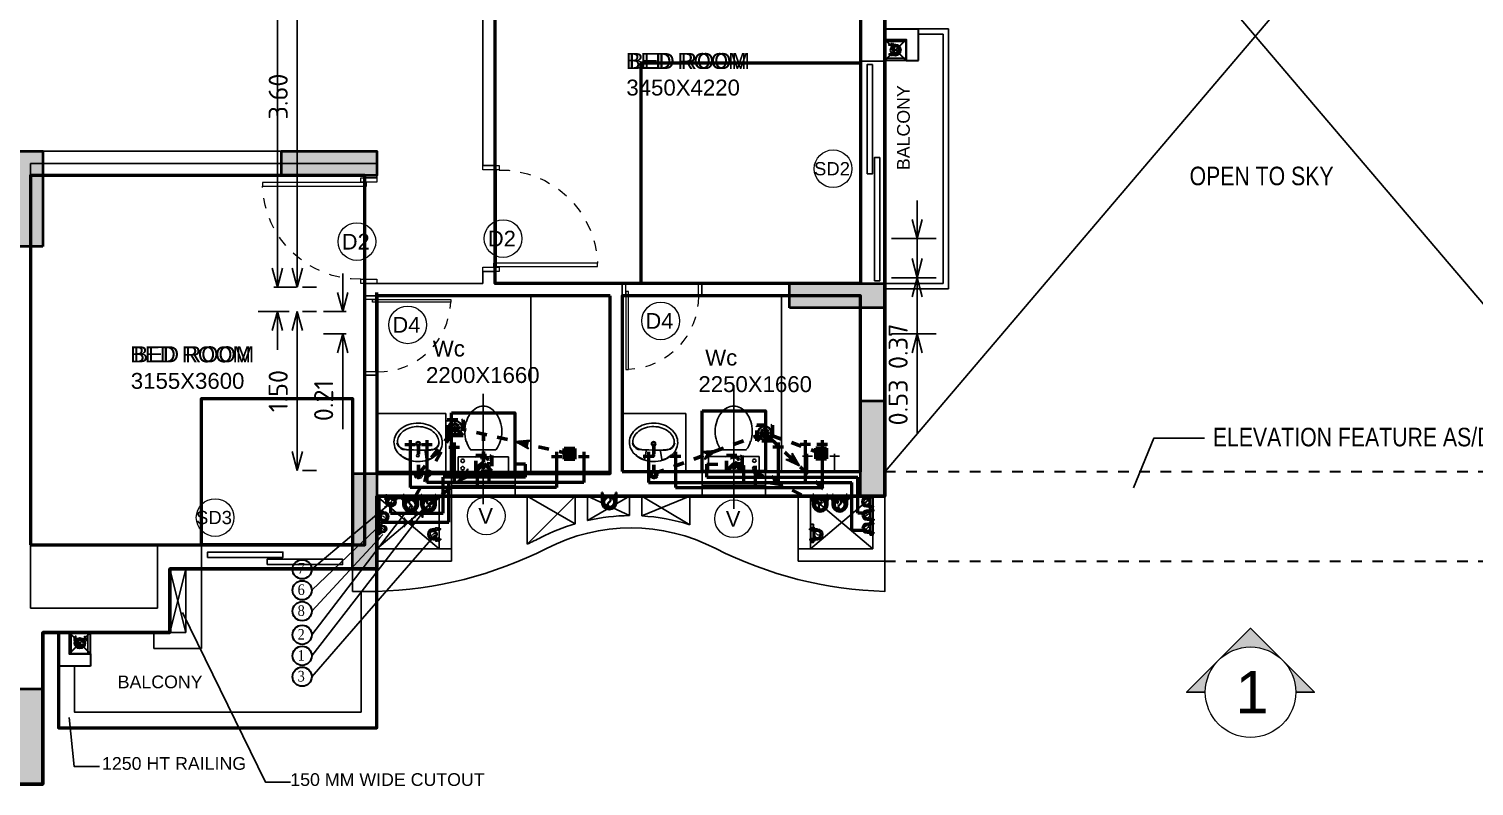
# Model space of a CAD drawing. Header units: inches. Extents: x 0 to 429, y 0 to 185.
# Drawn here: x 236.36 to 250, y 98.09 to 105.24 of the extents above; entities that cross this region are included whole.
import ezdxf
from ezdxf.enums import TextEntityAlignment as Align

# ---------------------------------------------------------------- set-up
doc = ezdxf.new("R2010")
doc.units = ezdxf.units.IN
doc.header["$MEASUREMENT"] = 0
doc.linetypes.add('Xr-4BHK-A-B-Typical-Sub$0$DASHED', pattern=[0.75, 0.5, -0.25])
doc.linetypes.add('Xr-4BHK-A-B-Typical-Sub$0$HIDDEN', pattern=[0.375, 0.25, -0.125])
doc.layers.get('DEFPOINTS').update_dxf_attribs({"lineweight": 18})
for name, color, linetype, lineweight in [('FLOOR01', 7, 'Continuous', 50), ('XR-4BHK-A-B-TYPICAL-SUB$0$1PL-SHAFT-PIPE-TEXT-50', 213, 'Continuous', 30), ('XR-4BHK-A-B-TYPICAL-SUB$0$CUTOUT', 6, 'Continuous', 30), ('XR-4BHK-A-B-TYPICAL-SUB$0$DOOR', 34, 'Continuous', 20), ('XR-4BHK-A-B-TYPICAL-SUB$0$LINE ABOVE', 6, 'Xr-4BHK-A-B-Typical-Sub$0$DASHED', 30), ('XR-4BHK-A-B-TYPICAL-SUB$0$PIPE', 30, 'Continuous', 30), ('XR-4BHK-A-B-TYPICAL-SUB$0$TOWER-COL', 1, 'Continuous', 40), ('XR-4BHK-A-B-TYPICAL-SUB$0$TOWER-COL-HATCH', 9, 'Continuous', 5), ('XR-4BHK-A-B-TYPICAL-SUB$0$WALL', 7, 'Continuous', 30)]:
    doc.layers.add(name, color=color, linetype=linetype, lineweight=lineweight)
doc.layers.add('XR-4BHK-A-B-TYPICAL-SUB$0$1PL-SHAFT-PIPE', color=7, linetype='Continuous')
doc.layers.add('XR-4BHK-A-B-TYPICAL-SUB$0$ELE', color=4, linetype='Continuous')
doc.layers.add('XR-4BHK-A-B-TYPICAL-SUB$0$SEWERARE LINE', color=7, linetype='Continuous', lineweight=35, true_color=0xca2d12)
doc.layers.add('XR-4BHK-A-B-TYPICAL-SUB$0$WATER SUPPLAY', color=7, linetype='Continuous', lineweight=0, true_color=0x00f000)
doc.styles.add('Sanvi Common', font='isocpeur.ttf')
doc.styles.add('Xr-4BHK-A-B-Typical-Sub$0$$0$DIM', font='arial.ttf', dxfattribs={"height": 4})
doc.styles.add('Xr-4BHK-A-B-Typical-Sub$0$$1$Standard', font='arial.ttf')
doc.styles.add('Xr-4BHK-A-B-Typical-Sub$0$DIM', font='arial.ttf')
doc.styles.add('Xr-4BHK-A-B-Typical-Sub$0$Standard', font='ARIALN.TTF')
doc.styles.add('Xr-4BHK-A-B-Typical-Sub$0$TIMES-ROMAN', font='times.ttf', dxfattribs={"width": 0.9})
doc.dimstyles.new('Sanvi Common', dxfattribs={"dimtxt": 0.18, "dimasz": 0.18, "dimexe": 0.18, "dimexo": 0.0625, "dimgap": 0.09, "dimtad": 1, "dimzin": 0, "dimdsep": 46, "dimtxsty": 'Sanvi Common', "dimblk": 'OPEN30', "dimcen": 0.09, "dimclrd": 68, "dimclre": 68, "dimclrt": 40, "dimadec": 0, "dimazin": 0, "dimtfac": 1, "dimtofl": 0, "dimtmove": 0, "dimatfit": 3, "dimldrblk": 'OPEN30', "dimfxl": 1, "dimtolj": 1, "dimtzin": 0, "dimarcsym": 0})
doc.dimstyles.new('Xr-4BHK-A-B-Typical-Sub$0$DIM 75', dxfattribs={"dimtxt": 75, "dimasz": 75, "dimexe": 0.18, "dimexo": 0.0625, "dimgap": 0.09, "dimtad": 0, "dimtih": 1, "dimtoh": 1, "dimdec": 0, "dimzin": 0, "dimdsep": 46, "dimtxsty": 'Xr-4BHK-A-B-Typical-Sub$0$Standard', "dimcen": 0.09, "dimclrd": 256, "dimclre": 256, "dimclrt": 256, "dimadec": 0, "dimazin": 0, "dimtfac": 1, "dimtdec": 0, "dimtofl": 0, "dimtmove": 0, "dimatfit": 3, "dimfxl": 1, "dimtolj": 1, "dimtzin": 0, "dimarcsym": 0})

# ---------------------------------------------------------------- blocks, each defined once
blk = doc.blocks.new('Xr-4BHK-A-B-Typical-Sub$0$core typ')
at = {"layer": 'XR-4BHK-A-B-TYPICAL-SUB$0$ELE'}
for p, q in [((-5324, -6265), (0, 0)), ((-3660, 0), (1666, -6265))]:
    blk.add_line(p, q, dxfattribs=at)
at = {"layer": 'XR-4BHK-A-B-TYPICAL-SUB$0$LINE ABOVE'}
for p, q in [((-5325, -6265), (1665, -6265)), ((-5325, -7110), (1665, -7110))]:
    blk.add_line(p, q, dxfattribs=at)
blk = doc.blocks.new('Xr-4BHK-A-B-Typical-Sub$0$basin6')
blk.add_lwpolyline([(285, -227, 0.120605), (265, -143, 0.10507), (202, -67, 0.088649), (113, -18, 0.079738), (1, 0, 0.079738), (-111, -18, 0.088649), (-201, -66, 0.10507), (-264, -142, 0.120605), (-285, -226, 0.120605), (-264, -310, 0.10507), (-202, -387, 0.088649), (-112, -435, 0.079738), (0, -453, 0.079738), (112, -436, 0.088649), (201, -387, 0.10507), (265, -311, 0.120605)], format="xyb", close=True)
for points in [[(-210, -80, -0.016805), (-198, -70, -0.092161), (-106, -21, -0.435128), (-100, -25), (-85, -124, -0.44775), (-92, -134, 0.015365), (-179, -141, 0.272514), (-249, -216, 0.272514)], [(210, -80, 0.016805), (198, -70, 0.092161), (107, -21, 0.435128), (100, -25), (86, -124, 0.396344), (97, -135, -0.011856), (170, -140, -0.340407), (250, -227)], [(-244, -217, 0.017243), (-245, -226, 0.120605), (-229, -292, 0.10507), (-177, -355, 0.088649), (-99, -397, 0.079738), (0, -413, 0.079738), (99, -398, 0.088649), (177, -356, 0.10507), (229, -293, 0.120605), (245, -227, 0.120605)]]:
    blk.add_lwpolyline(points, format="xyb")
for centre, radius in [((0, -69), 14.5), ((1, -209), 26.4), ((1, -209), 21)]:
    blk.add_circle(centre, radius)
for centre, radius, start, end in [((-151, -238), 95.4, 106.2953, 167.2703), ((-3, -1750), 1614, 84.2769, 96.2123), ((155, -235), 90.2, 4.8775, 88.7186)]:
    blk.add_arc(centre, radius, start, end)
blk = doc.blocks.new('Xr-4BHK-A-B-Typical-Sub$0$1111')
for p, q in [((-6719, 24832), (-6719, 24832)), ((-6770, 24611), (-7009, 24611)), ((-6919, 24611), (-6770, 24611)), ((-7128, 24546), (-7128, 24404)), ((-6651, 24546), (-7128, 24546)), ((-6651, 24404), (-6651, 24546)), ((-7128, 24404), (-6651, 24404)), ((-6850, 24404), (-6850, 24404)), ((-6703, 24404), (-6703, 24404))]:
    blk.add_line(p, q)
at = {"extrusion": (0, 0, -1)}
for centre, major_axis, ratio, start_param, end_param in [((-6859, 24842), (-134, 134), 1, 6.126583, 6.550859), ((-6890, 24895), (90.6, 90.6), 1, -1.303122, -0.785398), ((-6890, 24895), (-90.6, 90.6), 1, 0.785398, 1.303122), ((-6920, 24842), (134, 134), 1, -0.267674, 0.156602), ((-6736, 24784), (232, 232), 1, 3.926991, 4.219591), ((-6811, 24807), (176, 176), 1, 4.219591, 4.555787), ((-6968, 24807), (-176, 176), 1, 1.727398, 2.063595), ((-7043, 24784), (232, 232), 1, 0.492798, 0.785398), ((-6736, 24784), (-232, 232), 1, 5.205187, 5.497787), ((-6811, 24762), (-176, 176), 1, 4.868991, 5.205187), ((-6968, 24762), (-231, 91), 0.988951, 3.056609, 3.421062), ((-7043, 24784), (232, 232), 1, 0.785398, 1.077998), ((-6859, 24727), (-134, 134), 1, 4.837165, 4.868991), ((-6695, 24507), (-11.5, 11.5), 1, 3.141593, 9.424778), ((-6695, 24437), (11.5, 11.5), 1, 1.570796326805002, 7.853981633984588)]:
    blk.add_ellipse(centre, major_axis=major_axis, ratio=ratio, start_param=start_param, end_param=end_param, dxfattribs=at)
blk = doc.blocks.new('Xr-4BHK-A-B-Typical-Sub$0$d-750')
at = {"layer": 'XR-4BHK-A-B-TYPICAL-SUB$0$DOOR'}
for p, q in [((0, 719), (0, 750)), ((0, 750), (115, 750)), ((115, 719), (0, 719)), ((115, 750), (115, 719)), ((0, 0), (0, 31)), ((0, 31), (115, 31)), ((115, 31), (115, 0)), ((115, 0), (0, 0))]:
    blk.add_line(p, q, dxfattribs=at)
blk.add_lwpolyline([(74, 34), (811, 34), (811, 59), (74, 59)], close=True, dxfattribs=at)
at = {"layer": 'XR-4BHK-A-B-TYPICAL-SUB$0$DOOR', "color": 8, "linetype": 'Xr-4BHK-A-B-Typical-Sub$0$HIDDEN', "extrusion": (0, 0, -1)}
blk.add_ellipse((125, 31), major_axis=(218, 652), ratio=0.99874, start_param=-0.33813, end_param=1.207251, dxfattribs=at)
blk = doc.blocks.new('Xr-4BHK-A-B-Typical-Sub$0$RWP')
at = {"layer": 'XR-4BHK-A-B-TYPICAL-SUB$0$CUTOUT'}
for p, q in [((0, 200), (200, 0)), ((200, 200), (0, 0))]:
    blk.add_line(p, q, dxfattribs=at)
blk.add_lwpolyline([(0, 0), (200, 0), (200, 200), (0, 200)], close=True, dxfattribs=at)
at = {"layer": 'XR-4BHK-A-B-TYPICAL-SUB$0$ELE'}
for p, q in [((0, 200), (0, 0)), ((25, 200), (25, 0))]:
    blk.add_line(p, q, dxfattribs=at)
at = {"layer": 'XR-4BHK-A-B-TYPICAL-SUB$0$PIPE'}
blk.add_circle((100, 100), 50, dxfattribs=at)
at = {"layer": 'XR-4BHK-A-B-TYPICAL-SUB$0$WALL'}
for p, q in [((0, 315), (300, 315)), ((0, 200), (0, 315)), ((300, 0), (300, 315)), ((0, 200), (185, 200)), ((185, 0), (185, 200))]:
    blk.add_line(p, q, dxfattribs=at)
blk = doc.blocks.new('Xr-4BHK-A-B-Typical-Sub$0$REV.CO.')
at = {"layer": 'XR-4BHK-A-B-TYPICAL-SUB$0$TOWER-COL-HATCH'}
for points in [[(451646, 19800), (451416, 19800), (451416, 20700), (451646, 20700)], [(454801, 18670), (454571, 18670), (454571, 17769), (454801, 17769)], [(459366, 17980), (459596, 17980), (459596, 17080), (459366, 17080)], [(459596, 16205), (459596, 15975), (458696, 15975), (458696, 16205)], [(451646, 14725), (451416, 14725), (451416, 15626), (451646, 15626)], [(454801, 14955), (454801, 14725), (453901, 14725), (453901, 14955)]]:
    blk.add_hatch(color=256, dxfattribs=at).paths.add_polyline_path(points)
at = {"layer": 'XR-4BHK-A-B-TYPICAL-SUB$0$TOWER-COL'}
for points in [[(451646, 20700), (451416, 20700), (451416, 19800), (451646, 19800)], [(454801, 18670), (454571, 18670), (454571, 17769), (454801, 17769)], [(459366, 17080), (459596, 17080), (459596, 17980), (459366, 17980)], [(458696, 16205), (458696, 15975), (459596, 15975), (459596, 16205)], [(451646, 15626), (451416, 15626), (451416, 14725), (451646, 14725)], [(453901, 14955), (453901, 14725), (454801, 14725), (454801, 14955)]]:
    blk.add_lwpolyline(points, close=True, dxfattribs=at)
blk = doc.blocks.new('Xr-4BHK-A-B-Typical-Sub$0$$0$DOOR NO')
at = {"lineweight": 0}
blk.add_circle((0, 0), 10, dxfattribs=at)
at = {"style": 'Xr-4BHK-A-B-Typical-Sub$0$$0$DIM'}
blk.add_attdef('X1', text='', height=9, dxfattribs=at).set_placement((0, 0), align=Align.MIDDLE_CENTER)
blk = doc.blocks.new('_Open30')
at = {"color": 0, "linetype": 'ByBlock', "lineweight": -2}
for p, q in [((-1, 0.268), (0, 0)), ((0, 0), (-1, -0.268)), ((0, 0), (-1, 0))]:
    blk.add_line(p, q, dxfattribs=at)
blk = doc.blocks.new('*D228')
at = {"color": 68, "lineweight": -2, "transparency": 16777216}
for p, q in [((238.94, 106.401), (239.072, 106.401)), ((238.892, 106.221), (238.892, 102.981)), ((238.94, 102.801), (239.072, 102.801))]:
    blk.add_line(p, q, dxfattribs=at)
at = {"layer": 'DEFPOINTS', "color": 0, "transparency": 16777216}
for p in [(238.878, 106.401), (238.878, 102.801), (238.892, 102.801)]:
    blk.add_point(p, dxfattribs=at)
at = {"color": 68, "lineweight": -2, "transparency": 16777216, "xscale": 0.18, "yscale": 0.18, "zscale": 0.18}
for p, rotation in [((238.892, 106.401), 90), ((238.892, 102.801), 270)]:
    blk.add_blockref('_Open30', p, dxfattribs=dict(at, rotation=rotation))
at = {"color": 40, "transparency": 16777216, "insert": (238.712, 104.601), "char_height": 0.18, "attachment_point": 5, "rotation": 90, "style": 'Sanvi Common'}
blk.add_mtext('\\A1;3.60', dxfattribs=at)
blk = doc.blocks.new('*D229')
at = {"color": 68, "lineweight": -2, "transparency": 16777216}
for p, q in [((238.704, 102.981), (238.704, 106.329)), ((238.672, 102.801), (238.884, 102.801)), ((238.815, 102.571), (238.524, 102.571)), ((238.704, 102.391), (238.704, 102.211))]:
    blk.add_line(p, q, dxfattribs=at)
at = {"layer": 'DEFPOINTS', "color": 0, "transparency": 16777216}
for p in [(238.609, 102.801), (238.704, 102.571), (238.878, 102.571)]:
    blk.add_point(p, dxfattribs=at)
at = {"color": 68, "lineweight": -2, "transparency": 16777216, "xscale": 0.18, "yscale": 0.18, "zscale": 0.18}
for p, rotation in [((238.704, 102.801), 270), ((238.704, 102.571), 90)]:
    blk.add_blockref('_Open30', p, dxfattribs=dict(at, rotation=rotation))
at = {"color": 40, "transparency": 16777216, "insert": (238.524, 106.041), "char_height": 0.18, "attachment_point": 5, "rotation": 90, "style": 'Sanvi Common'}
blk.add_mtext('\\A1;0.23', dxfattribs=at)
blk = doc.blocks.new('*D230')
at = {"color": 68, "lineweight": -2, "transparency": 16777216}
for p, q in [((238.94, 102.571), (239.072, 102.571)), ((238.892, 102.391), (238.892, 101.251)), ((238.94, 101.071), (239.072, 101.071))]:
    blk.add_line(p, q, dxfattribs=at)
at = {"layer": 'DEFPOINTS', "color": 0, "transparency": 16777216}
for p in [(238.878, 102.571), (238.878, 101.071), (238.892, 101.071)]:
    blk.add_point(p, dxfattribs=at)
at = {"color": 68, "lineweight": -2, "transparency": 16777216, "xscale": 0.18, "yscale": 0.18, "zscale": 0.18}
for p, rotation in [((238.892, 102.571), 90), ((238.892, 101.071), 270)]:
    blk.add_blockref('_Open30', p, dxfattribs=dict(at, rotation=rotation))
at = {"color": 40, "transparency": 16777216, "insert": (238.712, 101.821), "char_height": 0.18, "attachment_point": 5, "rotation": 90, "style": 'Sanvi Common'}
blk.add_mtext('\\A1;1.50', dxfattribs=at)
blk = doc.blocks.new('*D325')
at = {"color": 68, "lineweight": -2, "transparency": 16777216}
for p, q in [((239.321, 102.752), (239.321, 102.932)), ((239.352, 102.572), (239.141, 102.572)), ((239.352, 102.361), (239.141, 102.361)), ((239.321, 102.181), (239.321, 101.461))]:
    blk.add_line(p, q, dxfattribs=at)
at = {"layer": 'DEFPOINTS', "color": 0, "transparency": 16777216}
for p in [(239.414, 102.572), (239.321, 102.361), (239.414, 102.361)]:
    blk.add_point(p, dxfattribs=at)
at = {"color": 68, "lineweight": -2, "transparency": 16777216, "xscale": 0.18, "yscale": 0.18, "zscale": 0.18}
for p, rotation in [((239.321, 102.572), 270), ((239.321, 102.361), 90)]:
    blk.add_blockref('_Open30', p, dxfattribs=dict(at, rotation=rotation))
at = {"color": 40, "transparency": 16777216, "insert": (239.141, 101.731), "char_height": 0.18, "attachment_point": 5, "rotation": 90, "style": 'Sanvi Common'}
blk.add_mtext('\\A1;0.21', dxfattribs=at)
blk = doc.blocks.new('*D326')
at = {"color": 68, "lineweight": -2, "transparency": 16777216}
for p, q in [((244.743, 103.441), (244.743, 103.621)), ((244.502, 103.261), (244.923, 103.261)), ((244.502, 102.891), (244.923, 102.891)), ((244.743, 102.711), (244.743, 101.955))]:
    blk.add_line(p, q, dxfattribs=at)
at = {"layer": 'DEFPOINTS', "color": 0, "transparency": 16777216}
for p in [(244.439, 103.261), (244.439, 102.891), (244.743, 102.891)]:
    blk.add_point(p, dxfattribs=at)
at = {"color": 68, "lineweight": -2, "transparency": 16777216, "xscale": 0.18, "yscale": 0.18, "zscale": 0.18}
for p, rotation in [((244.743, 103.261), 270), ((244.743, 102.891), 90)]:
    blk.add_blockref('_Open30', p, dxfattribs=dict(at, rotation=rotation))
at = {"color": 40, "transparency": 16777216, "insert": (244.563, 102.243), "char_height": 0.18, "attachment_point": 5, "rotation": 90, "style": 'Sanvi Common'}
blk.add_mtext('\\A1;0.37', dxfattribs=at)
blk = doc.blocks.new('*D327')
at = {"color": 68, "lineweight": -2, "transparency": 16777216}
for p, q in [((244.743, 103.071), (244.743, 103.251)), ((244.502, 102.891), (244.923, 102.891)), ((244.502, 102.361), (244.923, 102.361)), ((244.743, 102.181), (244.743, 101.425))]:
    blk.add_line(p, q, dxfattribs=at)
at = {"layer": 'DEFPOINTS', "color": 0, "transparency": 16777216}
for p in [(244.439, 102.891), (244.439, 102.361), (244.743, 102.361)]:
    blk.add_point(p, dxfattribs=at)
at = {"color": 68, "lineweight": -2, "transparency": 16777216, "xscale": 0.18, "yscale": 0.18, "zscale": 0.18}
for p, rotation in [((244.743, 102.891), 270), ((244.743, 102.361), 90)]:
    blk.add_blockref('_Open30', p, dxfattribs=dict(at, rotation=rotation))
at = {"color": 40, "transparency": 16777216, "insert": (244.563, 101.713), "char_height": 0.18, "attachment_point": 5, "rotation": 90, "style": 'Sanvi Common'}
blk.add_mtext('\\A1;0.53', dxfattribs=at)
blk = doc.blocks.new('Xr-4BHK-A-B-Typical-Sub$0$CI50')
at = {"layer": 'XR-4BHK-A-B-TYPICAL-SUB$0$WATER SUPPLAY', "ltscale": 100}
for p, q in [((-53, 2), (-53, 13)), ((-48, 35), (-48, 13)), ((-48, 2), (-48, -2)), ((-40, 35), (-40, 13)), ((-40, 2), (-40, -2)), ((-35, 2), (-35, 13)), ((35, 2), (35, 13)), ((40, 35), (40, 13)), ((40, 2), (40, -2)), ((48, 35), (48, 13)), ((48, 2), (48, -2)), ((53, 2), (53, 13)), ((-53, -13), (-53, -2)), ((-48, -13), (-48, -31)), ((-48, -15), (-48, -31)), ((-40, -31), (-48, -31)), ((-40, -13), (-40, -31)), ((-40, -15), (-40, -31)), ((-35, -13), (-35, -2)), ((35, -13), (35, -2)), ((40, -13), (40, -31)), ((40, -15), (40, -31)), ((40, -31), (48, -31)), ((48, -13), (48, -31)), ((48, -15), (48, -31)), ((53, -13), (53, -2))]:
    blk.add_line(p, q, dxfattribs=at)
at = {"layer": 'XR-4BHK-A-B-TYPICAL-SUB$0$WATER SUPPLAY', "ltscale": 100, "elevation": 0}
for points in [[(-58, 2), (-31, 2), (-31, 13), (-58, 13)], [(58, 2), (31, 2), (31, 13), (58, 13)], [(-58, -13), (-31, -13), (-31, -2), (-58, -2)], [(58, -13), (31, -13), (31, -2), (58, -2)]]:
    blk.add_lwpolyline(points, close=True, dxfattribs=at)
at = {"layer": 'XR-4BHK-A-B-TYPICAL-SUB$0$WATER SUPPLAY', "ltscale": 100}
for radius in [35, 25]:
    blk.add_circle((0, 35), radius, dxfattribs=at)
for centre, radius, start, end in [((0, 35), 48.3, 0, 180), ((0, 35), 40.3, 360, 180), ((7, 47), 14.3, 119.0199, 240.9801), ((-7, 22), 14.3, 299.0199, 60.9801)]:
    blk.add_arc(centre, radius, start, end, dxfattribs=at)
blk = doc.blocks.new('Xr-4BHK-A-B-Typical-Sub$0$CI100')
at = {"layer": 'XR-4BHK-A-B-TYPICAL-SUB$0$SEWERARE LINE', "ltscale": 100}
for p, q in [((-79, 0), (-79, 11)), ((-74, 61), (-74, 11)), ((-66, 61), (-66, 11)), ((-61, 0), (-61, 11)), ((61, 0), (61, 11)), ((66, 61), (66, 11)), ((74, 61), (74, 11)), ((79, 0), (79, 11)), ((-79, -15), (-79, -4)), ((-74, 0), (-74, -4)), ((-74, -15), (-74, -37)), ((-74, -17), (-74, -37)), ((-66, -37), (-74, -37)), ((-66, 0), (-66, -4)), ((-66, -15), (-66, -37)), ((-66, -17), (-66, -37)), ((-61, -15), (-61, -4)), ((61, -15), (61, -4)), ((66, 0), (66, -4)), ((66, -15), (66, -37)), ((66, -17), (66, -37)), ((66, -37), (74, -37)), ((74, 0), (74, -4)), ((74, -15), (74, -37)), ((74, -17), (74, -37)), ((79, -15), (79, -4))]:
    blk.add_line(p, q, dxfattribs=at)
for points in [[(-85, 0), (-55, 0), (-55, 11), (-85, 11)], [(85, 0), (55, 0), (55, 11), (85, 11)], [(-85, -15), (-55, -15), (-55, -4), (-85, -4)], [(85, -15), (55, -15), (55, -4), (85, -4)]]:
    blk.add_lwpolyline(points, close=True, dxfattribs=at)
for radius in [60.7, 50]:
    blk.add_circle((0, 61), radius, dxfattribs=at)
for centre, radius, start, end in [((0, 61), 74, 0, 180), ((0, 61), 66, 0, 180), ((14, 86), 28.6, 119.0199, 240.9801), ((-14, 36), 28.6, 299.0199, 60.9801)]:
    blk.add_arc(centre, radius, start, end, dxfattribs=at)
blk = doc.blocks.new('Xr-4BHK-A-B-Typical-Sub$0$A6')
at = {"linetype": 'Continuous', "lineweight": -3}
h = blk.add_hatch(dxfattribs=at)
h.set_pattern_fill('ANSI31', color=8, scale=51.850019, angle=269.9862, style=0)
h.set_pattern_definition([(314.9862146, (-3558.9815, 121585.5365), (4.58404006, 4.58183475), [])])
h.paths.add_polyline_path([(-42, 42), (0, 0), (-42, -41), (92, 0)])
for p, q in [((-42, 42), (0, 0)), ((92, 0), (-42, 42)), ((-42, -41), (0, 0)), ((0, 0), (92, 0)), ((92, 0), (-42, -41))]:
    blk.add_line(p, q, dxfattribs=at)
blk = doc.blocks.new('Xr-4BHK-A-B-Typical-Sub$0$FT 100')
at = {"linetype": 'Continuous'}
blk.add_ellipse((0, 0), major_axis=(63.4, -2.9), ratio=1, start_param=0.046079, end_param=6.329264, dxfattribs=at)
for centre in [(-37, 0), (-23, 23), (0, 35), (0, 0), (23, 23), (37, 0), (-23, -23), (0, -35), (23, -23)]:
    blk.add_ellipse(centre, major_axis=(7.97, 0), ratio=1)
blk = doc.blocks.new('Xr-4BHK-A-B-Typical-Sub$0$P-VALVE')
at = {"linetype": 'Continuous'}
for p, q in [((-19.7, 19), (19.7, 19)), ((-19.7, 16.4), (-19.7, 19)), ((19.7, 16.4), (-19.7, 16.4)), ((-17, -16.4), (17, 16.4)), ((-17, 16.4), (17, -16.4)), ((19.7, 19), (19.7, 16.4)), ((19.7, -16.4), (-19.7, -16.4)), ((-19.7, -16.4), (-19.7, -19)), ((-19.7, -19), (19.7, -19)), ((19.7, -19), (19.7, -16.4))]:
    blk.add_line(p, q, dxfattribs=at)
blk = doc.blocks.new('Xr-4BHK-A-B-Typical-Sub$0$A$C14D55273')
at = {"layer": 'XR-4BHK-A-B-TYPICAL-SUB$0$WATER SUPPLAY', "lineweight": 50}
for p, q in [((12186, -2395), (12043, -2395)), ((12043, -2395), (12043, -2849)), ((7611, -2472), (8239, -2472)), ((7688, -2662), (7688, -2557)), ((7688, -2557), (8184, -2557)), ((8184, -2557), (8184, -2899)), ((8239, -2472), (8239, -2849)), ((12188, -2557), (12098, -2557)), ((12098, -2557), (12098, -2899)), ((9256, -2799), (7872, -2799)), ((7872, -3248), (7872, -2799)), ((9513, -2849), (8032, -2849)), ((8032, -3248), (8032, -2849)), ((8289, -3224), (8289, -2849)), ((8506, -3006), (8506, -2799)), ((8616, -3006), (8616, -2849)), ((9256, -3137), (9256, -2799)), ((9513, -3137), (9513, -2849)), ((10122, -2849), (12043, -2849)), ((10122, -3137), (10122, -2849)), ((10379, -2799), (11763, -2799)), ((10379, -3137), (10379, -2799)), ((11019, -3006), (11019, -2849)), ((11129, -3006), (11129, -2799)), ((11346, -3224), (11346, -2849)), ((11603, -3248), (11603, -2849)), ((11763, -3248), (11763, -2799)), ((8963, -2899), (8184, -2899)), ((8963, -2899), (8963, -3020)), ((10672, -2899), (12098, -2899)), ((10672, -2899), (10672, -3020)), ((8963, -3020), (8859, -3020)), ((9206, -3094), (9306, -3094)), ((9463, -3094), (9563, -3094)), ((10172, -3094), (10072, -3094)), ((10429, -3094), (10329, -3094)), ((10672, -3020), (10776, -3020)), ((7822, -3206), (7922, -3206)), ((7982, -3206), (8082, -3206)), ((8239, -3181), (8339, -3181)), ((11396, -3181), (11296, -3181)), ((11653, -3206), (11553, -3206)), ((11813, -3206), (11713, -3206))]:
    blk.add_line(p, q, dxfattribs=at)
at = {"layer": 'XR-4BHK-A-B-TYPICAL-SUB$0$WATER SUPPLAY', "lineweight": 50, "xscale": 2.000000000000041, "yscale": 2.000000000000041, "zscale": 2.000000000000041, "rotation": 90.00001157763748}
for p in [(7855, -2472), (7955, -2557)]:
    blk.add_blockref('Xr-4BHK-A-B-Typical-Sub$0$P-VALVE', p, dxfattribs=at)
blk = doc.blocks.new('Xr-4BHK-A-B-Typical-Sub$0$A$C2521575D')
at = {"layer": 'XR-4BHK-A-B-TYPICAL-SUB$0$1PL-SHAFT-PIPE'}
for p, q in [((8361, 2542), (8361, 2177)), ((8935, 2521, 0), (8435, 2521)), ((12439, 2521), (12819, 2521)), ((13006, 2542), (13006, 2168)), ((12460, 2272), (12460, 2100))]:
    blk.add_line(p, q, dxfattribs=at)
for points in [[(8347, 2542), (8347, 2177), (8372, 2177), (8372, 2542)], [(12439, 2542), (12819, 2542), (12819, 2517), (12439, 2517)], [(13027, 2542), (13027, 2168), (13002, 2168), (13002, 2542)], [(12439, 2272), (12439, 2100), (12464, 2100), (12464, 2272)]]:
    blk.add_lwpolyline(points, close=True, dxfattribs=at)
at = {"layer": 'XR-4BHK-A-B-TYPICAL-SUB$0$1PL-SHAFT-PIPE', "elevation": 0}
blk.add_lwpolyline([(8935, 2542), (8435, 2542), (8435, 2517), (8935, 2517)], close=True, dxfattribs=at)
at = {"layer": 'XR-4BHK-A-B-TYPICAL-SUB$0$1PL-SHAFT-PIPE-TEXT-50'}
for centre in [(7638, 1847), (7638, 1649), (7638, 1451), (7638, 1229), (7638, 1031), (7638, 833)]:
    blk.add_circle(centre, 90.6, dxfattribs=at)
at = {"layer": 'XR-4BHK-A-B-TYPICAL-SUB$0$SEWERARE LINE', "linetype": 'Xr-4BHK-A-B-Typical-Sub$0$HIDDEN', "lineweight": 60, "ltscale": 200}
for p, q in [((9007, 3109), (9157, 3259)), ((9157, 3109), (9007, 3259)), ((10161, 2937), (9144, 3170)), ((11928, 3059), (12078, 3209)), ((12078, 3059), (11928, 3209)), ((9050, 3129), (8662, 2458)), ((8736, 2744, 0), (9043, 3134, 0)), ((8736, 3034), (8736, 2750, 0)), ((9350, 2860, 0), (9350, 3128, 0)), ((10958, 2750, 0), (11944, 3112, 0)), ((10958, 3034), (10958, 2750, 0)), ((12049, 3090), (12712, 2460)), ((12537, 2940), (12063, 3113)), ((9277, 2772), (9427, 2922)), ((9427, 2772), (9277, 2922)), ((10111, 2887), (10211, 2987)), ((10211, 2887), (10111, 2987)), ((11642, 2772), (11792, 2922)), ((11792, 2772), (11642, 2922)), ((12487, 2890), (12587, 2990)), ((12587, 2890), (12487, 2990)), ((9350, 2860, 0), (8834, 2456)), ((12532, 2462), (11714, 2860, 0))]:
    blk.add_line(p, q, dxfattribs=at)
for points in [[(9007, 3259), (9157, 3259), (9157, 3109), (9007, 3109)], [(11928, 3209), (12078, 3209), (12078, 3059), (11928, 3059)], [(9277, 2922), (9427, 2922), (9427, 2772), (9277, 2772)], [(10111, 2987), (10211, 2987), (10211, 2887), (10111, 2887)], [(11642, 2922), (11792, 2922), (11792, 2772), (11642, 2772)], [(12487, 2990), (12587, 2990), (12587, 2890), (12487, 2890)]]:
    blk.add_lwpolyline(points, close=True, dxfattribs=at)
for centre in [(9350, 2860), (11715, 2860)]:
    blk.add_circle(centre, 50, dxfattribs=at)
for centre, radius, start, end in [((8736, 2744, 0), 30, 146.4427, 33.5573), ((8736, 2750, 0), 27.3, 156.0932, 23.9068), ((10958, 2744, 0), 30, 146.4427, 33.5573), ((10958, 2750, 0), 27.3, 156.0932, 23.9068)]:
    blk.add_arc(centre, radius, start, end, dxfattribs=at)
at = {"layer": 'XR-4BHK-A-B-TYPICAL-SUB$0$1PL-SHAFT-PIPE', "xscale": -1}
for p, rotation in [((13207, 6752), 270), ((8477, 2519), 180), ((8373, 2344), 270), ((5545, 1185), 180)]:
    blk.add_blockref('Xr-4BHK-A-B-Typical-Sub$0$CI50', p, dxfattribs=dict(at, rotation=rotation))
at = {"layer": 'XR-4BHK-A-B-TYPICAL-SUB$0$1PL-SHAFT-PIPE'}
for name, p, xscale, yscale, zscale, rotation in [('Xr-4BHK-A-B-Typical-Sub$0$CI100', (8662, 2515), 0.9404999999969732, 0.9404999999969732, 0.9404999999969732, 180), ('Xr-4BHK-A-B-Typical-Sub$0$CI100', (8831, 2515), 0.9404999999969732, 0.9404999999969732, 0.9404999999969732, 180), ('Xr-4BHK-A-B-Typical-Sub$0$CI100', (10536, 2538), -0.9404999999969732, 0.9404999999969732, 0.9405, 180), ('Xr-4BHK-A-B-Typical-Sub$0$CI100', (12528, 2517), -0.9404999999969732, 0.9404999999969732, 0.9405, 180), ('Xr-4BHK-A-B-Typical-Sub$0$CI100', (12712, 2517), -0.9404999999969732, 0.9404999999969732, 0.9405, 180), ('Xr-4BHK-A-B-Typical-Sub$0$CI50', (8374, 2228), -0.75, 0.75, 0.75, 270), ('Xr-4BHK-A-B-Typical-Sub$0$CI50', (8912, 2178), 1.099999999976717, 1.099999999976717, 1.099999999976717, 90), ('Xr-4BHK-A-B-Typical-Sub$0$CI50', (12462, 2176), -1.099999999976717, 1.100000000005821, 1.1, 270)]:
    blk.add_blockref(name, p, dxfattribs=dict(at, xscale=xscale, yscale=yscale, zscale=zscale, rotation=rotation))
at = {"layer": 'XR-4BHK-A-B-TYPICAL-SUB$0$1PL-SHAFT-PIPE', "rotation": 90}
for p in [(13000, 2484), (13005, 2359), (13005, 2235)]:
    blk.add_blockref('Xr-4BHK-A-B-Typical-Sub$0$CI50', p, dxfattribs=at)
at = {"layer": 'XR-4BHK-A-B-TYPICAL-SUB$0$SEWERARE LINE', "linetype": 'Xr-4BHK-A-B-Typical-Sub$0$HIDDEN', "lineweight": 60, "ltscale": 200, "xscale": -1, "rotation": 270}
for p in [(9082, 3184), (12003, 3134)]:
    blk.add_blockref('Xr-4BHK-A-B-Typical-Sub$0$FT 100', p, dxfattribs=at)
at = {"layer": 'XR-4BHK-A-B-TYPICAL-SUB$0$SEWERARE LINE', "linetype": 'Xr-4BHK-A-B-Typical-Sub$0$HIDDEN', "lineweight": 60, "ltscale": 200, "extrusion": (3.61004e-09, 1.60894e-08, 1), "xscale": -1, "rotation": 347.3401290847203}
blk.add_blockref('Xr-4BHK-A-B-Typical-Sub$0$A6', (9742, 3033, 0), dxfattribs=at)
at = {"layer": 'XR-4BHK-A-B-TYPICAL-SUB$0$SEWERARE LINE', "linetype": 'Xr-4BHK-A-B-Typical-Sub$0$HIDDEN', "lineweight": 60, "ltscale": 200, "extrusion": (5.62196e-09, -1.55015e-08, 1), "xscale": -0.999999999999999, "rotation": 199.9206865134811}
blk.add_blockref('Xr-4BHK-A-B-Typical-Sub$0$A6', (11462, 2936, 0), dxfattribs=at)
at = {"layer": 'XR-4BHK-A-B-TYPICAL-SUB$0$SEWERARE LINE', "linetype": 'Xr-4BHK-A-B-Typical-Sub$0$HIDDEN', "lineweight": 60, "ltscale": 200, "xscale": -0.6666666666715173, "yscale": 0.6666666666715173, "zscale": 0.6666666666666666, "rotation": 270}
for p in [(10161, 2937), (12537, 2940)]:
    blk.add_blockref('Xr-4BHK-A-B-Typical-Sub$0$FT 100', p, dxfattribs=at)
at = {"layer": 'XR-4BHK-A-B-TYPICAL-SUB$0$SEWERARE LINE', "linetype": 'Xr-4BHK-A-B-Typical-Sub$0$HIDDEN', "lineweight": 60, "ltscale": 200, "extrusion": (-1.13602e-08, -1.19519e-08, 1), "xscale": -1, "rotation": 136.4401880543236}
blk.add_blockref('Xr-4BHK-A-B-Typical-Sub$0$A6', (12264, 2886, 0), dxfattribs=at)
at = {"layer": 'XR-4BHK-A-B-TYPICAL-SUB$0$SEWERARE LINE', "linetype": 'Xr-4BHK-A-B-Typical-Sub$0$HIDDEN', "lineweight": 60, "ltscale": 200, "extrusion": (-1.42688e-08, 8.26458e-09, 1), "xscale": -0.9999999999999981, "rotation": 59.90662083317526}
blk.add_blockref('Xr-4BHK-A-B-Typical-Sub$0$A6', (8833, 2754, 0), dxfattribs=at)
at = {"layer": 'XR-4BHK-A-B-TYPICAL-SUB$0$SEWERARE LINE', "linetype": 'Xr-4BHK-A-B-Typical-Sub$0$HIDDEN', "lineweight": 60, "ltscale": 200, "extrusion": (-1.01856e-08, 1.29675e-08, 1), "xscale": -1, "rotation": 38.13488623153825}
blk.add_blockref('Xr-4BHK-A-B-Typical-Sub$0$A6', (9194, 2738, 0), dxfattribs=at)
at = {"layer": 'XR-4BHK-A-B-TYPICAL-SUB$0$SEWERARE LINE', "linetype": 'Xr-4BHK-A-B-Typical-Sub$0$HIDDEN', "lineweight": 60, "ltscale": 200, "extrusion": (-7.22204e-09, -1.48238e-08, 1), "xscale": -1.000000000000003, "rotation": 154.0113002114082}
blk.add_blockref('Xr-4BHK-A-B-Typical-Sub$0$A6', (12093, 2676, 0), dxfattribs=at)
at = {"layer": 'XR-4BHK-A-B-TYPICAL-SUB$0$WATER SUPPLAY', "xscale": -1, "rotation": 180}
blk.add_blockref('Xr-4BHK-A-B-Typical-Sub$0$A$C14D55273', (784, -181), dxfattribs=at)
at = {"layer": 'XR-4BHK-A-B-TYPICAL-SUB$0$1PL-SHAFT-PIPE-TEXT-50', "style": 'Xr-4BHK-A-B-Typical-Sub$0$TIMES-ROMAN', "width": 0.9}
for s, p in [('7', (7629, 1805)), ('6', (7629, 1605)), ('8', (7629, 1407)), ('2', (7629, 1183)), ('1', (7629, 985)), ('3', (7629, 788))]:
    blk.add_text(s, height=100, rotation=360, dxfattribs=at).set_placement(p, align=Align.CENTER)
at = {"layer": 'XR-4BHK-A-B-TYPICAL-SUB$0$1PL-SHAFT-PIPE-TEXT-50'}
for points in [[(8477, 2479), (7728, 1847)], [(8831, 2453), (7728, 1031)], [(8666, 2451), (7728, 1229)], [(8401, 2289), (7728, 1649)], [(8400, 2176), (7728, 1451)], [(8894, 2172), (7728, 833)]]:
    blk.add_leader(points, dimstyle='Xr-4BHK-A-B-Typical-Sub$0$DIM 75', dxfattribs=at)

msp = doc.modelspace()

# ---------------------------------------------------------------- hatches: boundary and pattern name
h = msp.add_hatch(color=256)
h.dxf.hatch_style = 1
h.paths.add_polyline_path([(247.889, 99.582), (247.587, 99.28, -0.414214), (248.191, 99.28)])
h.paths.add_polyline_path([(248.191, 99.28, -0.198912), (248.316, 98.978), (248.492, 98.978)])
h.paths.add_polyline_path([(247.587, 99.28), (247.286, 98.978), (247.462, 98.978, -0.198912)])

# ---------------------------------------------------------------- linework, layer by layer
for p, q in [((240.644, 103.95), (240.644, 107.987)), ((240.759, 103.95), (240.759, 106.855)), ((244.209, 104.935), (244.209, 105.505)), ((244.754, 105.24), (245.039, 105.24)), ((244.754, 105.19), (244.989, 105.19)), ((244.989, 102.835), (244.989, 105.19)), ((245.039, 102.785), (245.039, 105.24)), ((244.439, 104.935), (244.439, 105.125)), ((244.209, 104.935), (244.439, 104.935)), ((244.209, 104.935), (244.209, 102.835)), ((244.439, 102.835), (244.439, 104.935)), ((239.644, 104.085), (236.259, 104.085)), ((239.644, 103.97), (239.644, 104.085)), ((236.374, 99.77), (236.374, 103.97)), ((239.644, 103.97), (236.374, 103.97)), ((240.759, 103.95), (240.644, 103.95)), ((239.529, 103.835), (239.529, 103.855)), ((239.644, 103.835), (239.529, 103.835)), ((239.644, 103.855), (239.644, 103.835)), ((240.759, 102.95), (240.644, 102.95)), ((240.644, 102.835), (240.644, 102.95)), ((240.759, 102.835), (240.759, 102.95)), ((239.529, 102.835), (239.529, 102.72)), ((240.644, 102.835), (239.529, 102.835)), ((241.844, 102.72), (239.529, 102.72)), ((239.644, 101.97), (239.644, 102.72)), ((241.959, 102.835), (240.759, 102.835)), ((241.097, 101.06), (241.097, 102.72)), ((241.844, 102.72), (241.844, 101.06)), ((241.959, 102.835), (241.959, 101.06)), ((242.709, 102.72), (241.959, 102.72)), ((244.439, 102.835), (242.709, 102.835)), ((242.709, 102.835), (242.709, 102.72)), ((244.209, 102.72), (242.709, 102.72)), ((243.462, 101.06), (243.462, 102.72)), ((244.209, 101.06), (244.209, 102.72)), ((244.439, 100.83), (244.439, 102.835)), ((244.439, 102.835), (244.989, 102.835)), ((244.439, 102.785), (245.039, 102.785)), ((239.644, 101.97), (239.529, 101.97)), ((239.529, 101.97), (239.529, 100.83)), ((239.644, 101.97), (239.644, 101.06)), ((240.647, 101.794), (240.647, 100.752)), ((243.012, 101.877), (243.012, 100.71)), ((239.644, 101.61), (240.294, 101.61)), ((240.294, 101.06), (240.294, 101.61)), ((241.959, 101.61), (242.559, 101.61)), ((242.559, 101.06), (242.559, 101.61)), ((241.342, 101.06), (241.342, 101.229)), ((241.599, 101.06), (241.599, 101.229)), ((243.707, 101.06), (243.707, 101.229)), ((243.964, 101.06), (243.964, 101.229)), ((241.295, 101.205), (241.389, 101.205)), ((241.646, 101.205), (241.552, 101.205)), ((243.66, 101.205), (243.754, 101.205)), ((244.011, 101.205), (243.917, 101.205)), ((239.644, 101.06), (240.347, 101.06)), ((240.947, 101.06), (240.347, 101.06)), ((240.347, 101.06), (240.347, 100.83)), ((240.947, 100.96), (240.347, 100.96)), ((240.947, 101.06), (240.947, 100.83)), ((240.947, 101.06), (241.844, 101.06)), ((241.959, 101.06), (242.712, 101.06)), ((242.712, 101.06), (242.712, 100.83)), ((242.712, 101.06), (243.312, 101.06)), ((242.712, 100.96), (243.312, 100.96)), ((243.312, 101.06), (244.209, 101.06)), ((243.312, 101.06), (243.312, 100.83)), ((239.644, 100.83), (240.347, 100.83)), ((239.644, 100.83), (239.644, 100.33)), ((240.232, 100.83), (239.644, 100.33)), ((239.644, 100.83), (240.232, 100.33)), ((240.232, 100.83), (240.232, 100.33)), ((240.347, 100.93), (240.947, 100.93)), ((240.347, 100.83), (240.947, 100.83)), ((240.347, 100.83), (240.347, 100.33)), ((240.947, 100.83), (242.712, 100.83)), ((241.062, 100.83), (241.062, 100.375)), ((241.516, 100.83), (241.062, 100.375)), ((241.062, 100.83), (241.516, 100.568)), ((241.516, 100.568), (241.516, 100.83)), ((241.631, 100.599), (241.631, 100.83)), ((241.631, 100.599), (242.028, 100.83)), ((242.028, 100.645), (241.631, 100.83)), ((242.028, 100.645), (242.028, 100.83)), ((242.143, 100.642), (242.143, 100.83)), ((242.143, 100.642), (242.597, 100.83)), ((242.597, 100.559), (242.143, 100.83)), ((242.597, 100.83), (242.597, 100.559)), ((243.312, 100.93), (242.712, 100.93)), ((243.312, 100.83), (242.712, 100.83)), ((243.312, 100.83), (244.324, 100.83)), ((243.621, 100.83), (243.621, 100.33)), ((244.324, 100.83), (243.736, 100.33)), ((243.736, 100.83), (244.324, 100.33)), ((243.736, 100.83), (243.736, 100.33)), ((244.324, 100.83), (244.324, 100.33)), ((244.439, 100.83), (244.439, 100.215)), ((237.574, 100.37), (236.374, 100.37)), ((237.574, 100.37), (237.574, 99.77)), ((237.989, 100.37), (237.574, 100.37)), ((239.414, 100.37), (237.989, 100.37)), ((237.989, 100.14), (237.989, 100.37)), ((239.644, 100.33), (240.347, 100.33)), ((240.347, 100.33), (240.347, 100.215)), ((243.621, 100.33), (244.324, 100.33)), ((243.621, 100.33), (243.621, 100.215)), ((237.689, 100.14), (237.989, 100.14)), ((237.689, 100.14), (237.689, 99.54)), ((237.689, 100.14), (237.839, 99.54)), ((237.689, 99.54), (237.839, 100.14)), ((237.839, 100.14), (237.839, 99.54)), ((237.989, 100.14), (239.414, 100.14)), ((237.989, 100.14), (237.989, 99.39)), ((244.439, 100.215), (243.621, 100.215)), ((237.574, 99.77), (236.374, 99.77)), ((236.489, 98.11), (236.489, 99.54)), ((236.639, 99.54), (236.489, 99.54)), ((237.689, 99.54), (236.754, 99.54)), ((237.539, 99.54), (237.539, 99.39)), ((237.689, 99.54), (237.839, 99.54)), ((237.539, 99.39), (237.989, 99.39)), ((234.19, 98.11), (236.489, 98.11))]:
    msp.add_line(p, q)
for points in [[(244.27, 103.871), (244.32, 103.871), (244.32, 104.903), (244.27, 104.903)], [(244.339, 102.86), (244.389, 102.86), (244.389, 104.025), (244.339, 104.025)], [(238.045, 100.25), (238.757, 100.25), (238.757, 100.301), (238.045, 100.301)], [(238.607, 100.183), (239.319, 100.183), (239.319, 100.233), (238.607, 100.233)]]:
    msp.add_lwpolyline(points, close=True)
for points in [[(247.456, 101.376), (246.975, 101.376), (246.785, 100.907)], [(240.347, 100.215), (239.644, 100.215), (239.644, 99.93), (239.414, 99.93), (239.414, 100.14)], [(236.639, 99.225), (236.639, 98.64), (239.644, 98.64), (239.644, 99.93)], [(236.789, 99.225), (236.789, 98.79), (239.494, 98.79), (239.494, 99.93)], [(248.316, 98.978), (248.492, 98.978), (247.889, 99.582), (247.286, 98.978), (247.462, 98.978)], [(237.026, 98.277), (236.786, 98.277), (236.739, 98.74)]]:
    msp.add_lwpolyline(points)
for points in [[(244.439, 100.215), (244.439, 99.93, -0.111051), (242.841, 100.334, 0.244497), (241.243, 100.334, -0.111051), (239.644, 99.93, 74.791831)], [(241.516, 100.568, 0.047733), (241.19, 100.437, -0.009749), (241.062, 100.375)], [(242.028, 100.645, 0.054211), (241.631, 100.599)], [(242.597, 100.559, 0.06273), (242.143, 100.642, 0.06273)]]:
    msp.add_lwpolyline(points, format="xyb")
at = {"color": 4}
msp.add_lwpolyline([(238.828, 98.127), (238.593, 98.127), (237.81, 99.731)], dxfattribs=at)
at = {"layer": 'FLOOR01', "color": 26}
for p, q in [((240.759, 103.909), (240.759, 102.992)), ((239.529, 102.877), (239.529, 103.793))]:
    msp.add_line(p, q, dxfattribs=at)
at = {"layer": 'FLOOR01', "color": 246}
for p, q in [((239.644, 102.001), (239.644, 102.751)), ((242.709, 102.72), (241.959, 102.72))]:
    msp.add_line(p, q, dxfattribs=at)
at = {"layer": 'FLOOR01', "color": 230}
msp.add_lwpolyline([(234.454, 112.825), (239.094, 112.825), (239.094, 113.145), (243.719, 113.145), (243.719, 111.591), (242.709, 111.59), (242.709, 110.028), (243.609, 110.028), (244.439, 110.039), (244.439, 107.085), (245.039, 107.085), (245.039, 105.39), (244.439, 105.39), (244.439, 100.83), (239.644, 100.83), (239.644, 100.141), (237.689, 100.141), (237.689, 99.54), (236.489, 99.54), (236.489, 98.11), (232.084, 98.11)], dxfattribs=at)
at = {"layer": 'FLOOR01', "color": 150}
for points in [[(244.209, 102.835), (240.759, 102.835), (240.759, 106.855), (244.209, 106.855)], [(236.374, 100.37), (239.529, 100.37), (239.529, 103.855), (236.374, 103.855)]]:
    msp.add_lwpolyline(points, close=True, dxfattribs=at)
at = {"layer": 'FLOOR01', "color": 181}
msp.add_lwpolyline([(232.084, 98.11), (236.489, 98.11), (236.489, 99.54), (237.689, 99.54), (237.689, 100.141), (239.644, 100.141), (239.644, 100.83), (244.439, 100.83), (244.439, 105.39)], dxfattribs=at)
at = {"layer": 'FLOOR01', "color": 103}
for points in [[(244.209, 102.835), (242.138, 102.835), (242.138, 104.92), (244.209, 104.92)], [(239.414, 100.37), (237.989, 100.37), (237.989, 101.749), (239.414, 101.749)]]:
    msp.add_lwpolyline(points, close=True, dxfattribs=at)
at = {"layer": 'FLOOR01', "color": 81}
for points in [[(241.844, 102.72), (239.644, 102.72), (239.644, 101.041), (241.844, 101.041)], [(241.959, 101.06), (244.209, 101.06), (244.209, 102.72), (241.959, 102.72)]]:
    msp.add_lwpolyline(points, close=True, dxfattribs=at)
at = {"layer": 'FLOOR01', "color": 128}
for points in [[(242.715, 101.635), (243.311, 101.635), (243.311, 101.06), (242.715, 101.06)], [(240.349, 101.616), (240.945, 101.616), (240.945, 101.041), (240.349, 101.041)]]:
    msp.add_lwpolyline(points, close=True, dxfattribs=at)
at = {"layer": 'FLOOR01', "color": 35}
msp.add_lwpolyline([(239.644, 100.141), (237.689, 100.141), (237.689, 99.54), (236.639, 99.54), (236.639, 98.64), (239.644, 98.64)], close=True, dxfattribs=at)

# ---------------------------------------------------------------- block references
at = {"xscale": 0.001, "yscale": 0.001, "zscale": 0.001}
for name, p in [('Xr-4BHK-A-B-Typical-Sub$0$A$C2521575D', (231.3, 98.291)), ('Xr-4BHK-A-B-Typical-Sub$0$core typ', (249.764, 107.325))]:
    msp.add_blockref(name, p, dxfattribs=at)
at = {"extrusion": (0, 0, -1)}
for name, p, xscale, yscale, zscale, rotation in [('Xr-4BHK-A-B-Typical-Sub$0$REV.CO.', (215.157, 118.81), 0.001, 0.001, -0.001, 180), ('Xr-4BHK-A-B-Typical-Sub$0$d-750', (-240.644, 102.95), -0.001333333333335759, 0.001333333333335759, -0.001333333333335759, 5.283973258940478e-08), ('Xr-4BHK-A-B-Typical-Sub$0$d-750', (-239.644, 103.835), -0.001333333333335759, 0.001333333333335759, -0.001333333333335759, 180.0000000528398), ('Xr-4BHK-A-B-Typical-Sub$0$d-750', (-241.959, 102.835), -0.001000064621199273, 0.001000064621199273, -0.001000064621199273, 90.00000005294054), ('Xr-4BHK-A-B-Typical-Sub$0$1111', (-233.758, 76.655), 0.001, 0.001, -0.001, 359.9999998932784), ('Xr-4BHK-A-B-Typical-Sub$0$1111', (-249.901, 76.656), -0.001, 0.001, -0.001, 1.067216715000541e-07), ('Xr-4BHK-A-B-Typical-Sub$0$basin6', (-240.029, 101.155), 0.0008000000005451249, 0.0008000000005451249, -0.0008000000005451249, 181.0950680543812)]:
    msp.add_blockref(name, p, dxfattribs=dict(at, xscale=xscale, yscale=yscale, zscale=zscale, rotation=rotation))
for name, p, xscale, yscale, zscale, rotation in [('Xr-4BHK-A-B-Typical-Sub$0$RWP', (244.439, 104.94), -0.001, 0.001, 0.001, 270), ('Xr-4BHK-A-B-Typical-Sub$0$d-750', (239.529, 102.72), -0.001000064621199272, 0.001000064621199272, 0.001000064621199272, 180), ('Xr-4BHK-A-B-Typical-Sub$0$basin6', (242.251, 101.155), -0.0008000000005451249, 0.0008000000005451249, 0.0008000000005451249, 178.9049319456188), ('Xr-4BHK-A-B-Typical-Sub$0$RWP', (236.939, 99.54), 0.001, 0.001, 0.001, 180)]:
    msp.add_blockref(name, p, dxfattribs=dict(xscale=xscale, yscale=yscale, zscale=zscale, rotation=rotation))
ref = msp.add_blockref('Xr-4BHK-A-B-Typical-Sub$0$$0$DOOR NO', (243.949, 103.92), dxfattribs=dict(xscale=0.01778, yscale=0.01778, zscale=0.01778, rotation=180))
ref.add_attrib('X1', 'SD2', dxfattribs={"height": 0.125, "style": 'Xr-4BHK-A-B-Typical-Sub$0$$1$Standard'}).set_placement((243.939, 103.92), align=Align.MIDDLE_CENTER)
ref = msp.add_blockref('Xr-4BHK-A-B-Typical-Sub$0$$0$DOOR NO', (239.455, 103.232), dxfattribs=dict(xscale=0.01778, yscale=0.01778, zscale=0.01778, rotation=180))
ref.add_attrib('X1', 'D2', dxfattribs={"height": 0.1482, "style": 'Xr-4BHK-A-B-Typical-Sub$0$$1$Standard'}).set_placement((239.444, 103.231), align=Align.MIDDLE_CENTER)
ref = msp.add_blockref('Xr-4BHK-A-B-Typical-Sub$0$$0$DOOR NO', (240.834, 103.26), dxfattribs=dict(xscale=0.01778, yscale=0.01778, zscale=0.01778, rotation=180))
ref.add_attrib('X1', 'D2', dxfattribs={"height": 0.1482, "style": 'Xr-4BHK-A-B-Typical-Sub$0$$1$Standard'}).set_placement((240.823, 103.26), align=Align.MIDDLE_CENTER)
ref = msp.add_blockref('Xr-4BHK-A-B-Typical-Sub$0$$0$DOOR NO', (239.934, 102.446), dxfattribs=dict(xscale=0.01778, yscale=0.01778, zscale=0.01778, rotation=180))
ref.add_attrib('X1', 'D4', dxfattribs={"height": 0.1482, "style": 'Xr-4BHK-A-B-Typical-Sub$0$$1$Standard'}).set_placement((239.922, 102.446), align=Align.MIDDLE_CENTER)
ref = msp.add_blockref('Xr-4BHK-A-B-Typical-Sub$0$$0$DOOR NO', (242.322, 102.483), dxfattribs=dict(xscale=0.01778, yscale=0.01778, zscale=0.01778, rotation=180))
ref.add_attrib('X1', 'D4', dxfattribs={"height": 0.1482, "style": 'Xr-4BHK-A-B-Typical-Sub$0$$1$Standard'}).set_placement((242.31, 102.483), align=Align.MIDDLE_CENTER)
ref = msp.add_blockref('Xr-4BHK-A-B-Typical-Sub$0$$0$DOOR NO', (238.117, 100.626), dxfattribs=dict(xscale=0.01777999999999997, yscale=0.01777999999999997, zscale=0.01777999999999997, rotation=180))
ref.add_attrib('X1', 'SD3', dxfattribs={"height": 0.125, "style": 'Xr-4BHK-A-B-Typical-Sub$0$$1$Standard'}).set_placement((238.106, 100.627), align=Align.MIDDLE_CENTER)
ref = msp.add_blockref('Xr-4BHK-A-B-Typical-Sub$0$$0$DOOR NO', (240.676, 100.642), dxfattribs=dict(xscale=0.01777999999999997, yscale=0.01777999999999997, zscale=0.01777999999999997, rotation=180))
ref.add_attrib('X1', 'V', dxfattribs={"height": 0.148, "style": 'Xr-4BHK-A-B-Typical-Sub$0$$1$Standard'}).set_placement((240.67, 100.642), align=Align.MIDDLE_CENTER)
ref = msp.add_blockref('Xr-4BHK-A-B-Typical-Sub$0$$0$DOOR NO', (243.011, 100.615), dxfattribs=dict(xscale=0.01778, yscale=0.01778, zscale=0.01778, rotation=180))
ref.add_attrib('X1', 'V', dxfattribs={"height": 0.148, "style": 'Xr-4BHK-A-B-Typical-Sub$0$$1$Standard'}).set_placement((243.006, 100.615), align=Align.MIDDLE_CENTER)
ref = msp.add_blockref('Xr-4BHK-A-B-Typical-Sub$0$$0$DOOR NO', (247.889, 98.978), dxfattribs=dict(xscale=0.04267199999999138, yscale=0.04267199999999138, zscale=0.04267199999999138))
ref.add_attrib('X1', '1', dxfattribs={"height": 0.4, "style": 'Xr-4BHK-A-B-Typical-Sub$0$$1$Standard'}).set_placement((247.903, 98.978), align=Align.MIDDLE_CENTER)

# ---------------------------------------------------------------- texts
for s, height, style, p in [('BED ROOM', 0.15, 'Xr-4BHK-A-B-Typical-Sub$0$DIM', (241.992, 104.862)), ('3450X4220', 0.15, 'Xr-4BHK-A-B-Typical-Sub$0$DIM', (241.998, 104.611)), ('OPEN TO SKY', 0.175, 'Xr-4BHK-A-B-Typical-Sub$0$Standard', (247.314, 103.764)), ('BED ROOM', 0.15, 'Xr-4BHK-A-B-Typical-Sub$0$DIM', (237.314, 102.092)), (' Wc', 0.15, 'Xr-4BHK-A-B-Typical-Sub$0$DIM', (240.113, 102.147)), (' Wc', 0.15, 'Xr-4BHK-A-B-Typical-Sub$0$DIM', (242.684, 102.062)), ('2200X1660', 0.15, 'Xr-4BHK-A-B-Typical-Sub$0$DIM', (240.107, 101.897)), ('3155X3600', 0.15, 'Xr-4BHK-A-B-Typical-Sub$0$DIM', (237.321, 101.842)), ('2250X1660', 0.15, 'Xr-4BHK-A-B-Typical-Sub$0$DIM', (242.678, 101.811)), ('ELEVATION FEATURE AS/DETAILS', 0.175, 'Xr-4BHK-A-B-Typical-Sub$0$Standard', (247.533, 101.299)), ('BALCONY', 0.12, 'Xr-4BHK-A-B-Typical-Sub$0$DIM', (237.197, 99.015)), ('1250 HT RAILING', 0.12, 'Xr-4BHK-A-B-Typical-Sub$0$DIM', (237.049, 98.245)), ('150 MM WIDE CUTOUT', 0.12, 'Xr-4BHK-A-B-Typical-Sub$0$DIM', (238.826, 98.093))]:
    msp.add_text(s, height=height, dxfattribs=dict(style=style)).set_placement(p)
at = {"style": 'Xr-4BHK-A-B-Typical-Sub$0$DIM'}
msp.add_text('BALCONY', height=0.12, rotation=90, dxfattribs=at).set_placement((244.673, 103.907))
at = {"layer": 'FLOOR01', "color": 150, "style": 'Xr-4BHK-A-B-Typical-Sub$0$DIM'}
for p in [(242.023, 104.862), (237.345, 102.093)]:
    msp.add_text('BED ROOM', height=0.15, dxfattribs=at).set_placement(p)
at = {"layer": 'FLOOR01', "color": 81, "style": 'Xr-4BHK-A-B-Typical-Sub$0$DIM'}
for p in [(240.113, 102.148), (242.684, 102.062)]:
    msp.add_text(' Wc', height=0.15, dxfattribs=at).set_placement(p)

# ---------------------------------------------------------------- dimensions: what is measured, and where the dimension line sits
at = {"color": 2}
for base, p1, p2, picture, middle in [((238.892, 102.801), (238.878, 106.401), (238.878, 102.801), '*D228', (238.712, 104.601)), ((244.743, 102.891), (244.439, 103.261), (244.439, 102.891), '*D326', (244.563, 102.243)), ((244.743, 102.361), (244.439, 102.891), (244.439, 102.361), '*D327', (244.563, 101.713)), ((239.321, 102.361), (239.414, 102.572), (239.414, 102.361), '*D325', (239.141, 101.731)), ((238.892, 101.071), (238.878, 102.571), (238.878, 101.071), '*D230', (238.712, 101.821))]:
    dim = msp.add_linear_dim(base=base, p1=p1, p2=p2, angle=90, dimstyle='Sanvi Common', dxfattribs=at)
    dim.commit()
    dim.dimension.update_dxf_attribs({"geometry": picture, "text_midpoint": middle})
dim = msp.add_linear_dim(base=(238.704, 102.571), p1=(238.609, 102.801), p2=(238.878, 102.571), angle=90, dimstyle='Sanvi Common', dxfattribs=at)
dim.commit()
dim.dimension.update_dxf_attribs({"geometry": '*D229', "text_midpoint": (238.704, 106.041), "dimtype": 160})

doc.saveas('drawing.dxf')
